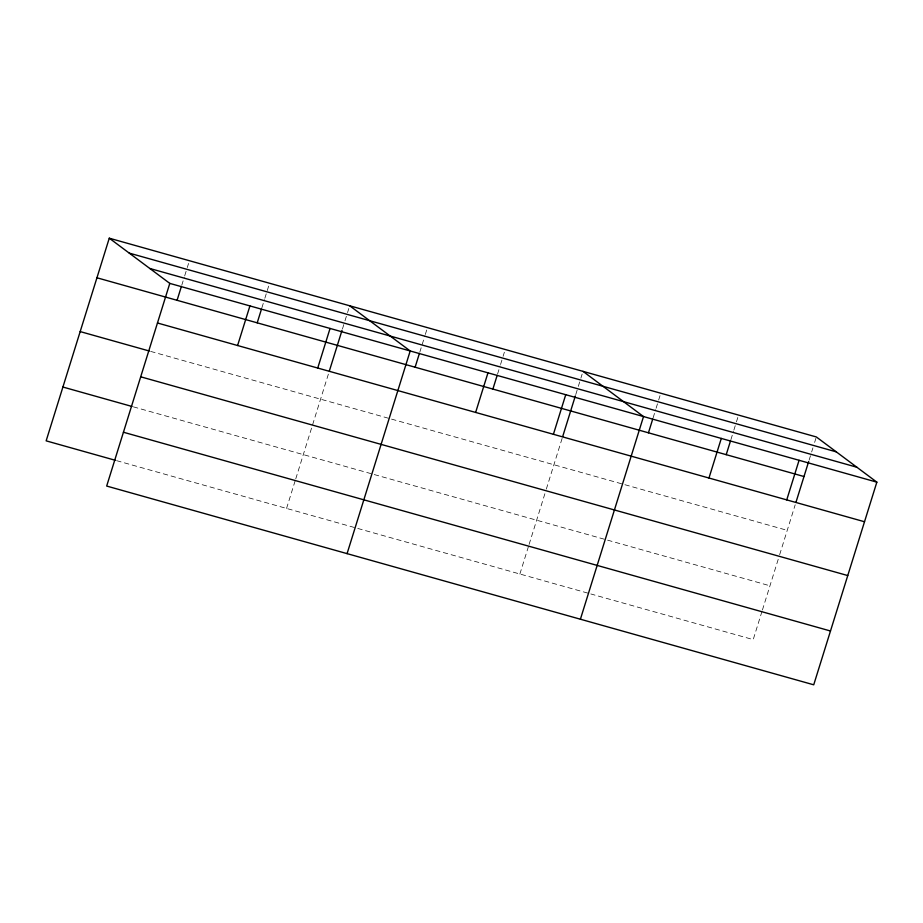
<?xml version="1.0" encoding="UTF-8"?>
<svg xmlns="http://www.w3.org/2000/svg" width="923" height="923" viewBox="0 0 923 923"><rect width="100%" height="100%" fill="white"/><g stroke="black" fill="none" stroke-linecap="round" stroke-linejoin="round"><path stroke-width="0.69" stroke-dasharray="4.62 3.46" d="M181.75 285.288L184.3 277.096M184.727 275.735L186.85 268.905M187.277 267.543L188.557 263.447M261.878 307.809L264.44 299.617M264.855 298.256L269.112 284.607M286.545 508.423L295.348 480.168M295.764 478.829L328.957 372.269M342.445 328.969L344.567 322.15M344.994 320.777L347.117 313.958M347.544 312.585L348.825 308.49M419.792 352.205L424.892 335.822M425.318 334.449L427.026 328.992M497.566 374.069L500.116 365.877M500.543 364.504L502.677 357.686M503.093 356.313L504.373 352.217M519.88 574.014L528.683 545.758M529.098 544.42L545.908 490.448M546.324 489.098L562.292 437.848M575.767 394.559L577.902 387.741M578.317 386.368L580.452 379.549M580.879 378.176L582.148 374.08M653.126 417.796L655.676 409.604M656.103 408.231L658.226 401.413M658.653 400.04L660.349 394.583M730.901 439.66L733.45 431.468M733.877 430.095L736 423.276M736.427 421.903L738.123 416.446M762.006 611.349L753.203 639.604L590.835 593.962M762.421 610.011L779.231 556.038M779.658 554.688L795.199 504.789M809.102 460.15L811.225 453.331M811.652 451.958L812.932 447.863M814.628 442.405L815.909 438.31M150.645 351.398L390.164 418.73M391.537 419.111L787.238 530.344M133.374 406.847L372.904 474.168M374.265 474.56L606.226 539.759M607.588 540.151L769.967 585.793M116.61 460.658L589.462 593.57"/><path stroke-width="1.38" d="M109.272 238.192L169.797 283.396L106.676 486.052L813.728 684.808L876.85 482.152L816.324 436.948L109.272 238.192L46.15 440.848L115.225 460.265M177.078 300.31L181.323 286.649M237.592 345.514L249.925 305.928M257.205 322.831L261.463 309.182M317.731 368.046L330.053 328.45M329.373 370.919L342.018 330.342M347.071 553.638L410.193 350.971L349.667 305.767M415.119 367.216L419.365 353.567M475.633 412.431L487.967 372.834M492.894 389.079L497.139 375.43M553.408 434.295L565.741 394.698M562.707 436.51L575.341 395.932M580.405 619.218L643.516 416.561L583.001 371.358M648.442 432.806L652.699 419.157M708.968 478.022L721.301 438.425M726.216 454.67L730.474 441.021M786.742 499.885L799.076 460.289M796.03 502.1L808.675 461.523M129.243 253.11L836.296 451.866M149.826 268.478L856.879 467.234M169.797 283.396L876.85 482.152M96.938 277.777L804.002 476.533M157.464 322.992L864.516 521.749M80.174 331.588L149.261 351.005M140.7 376.803L847.752 575.56M62.914 387.037L131.989 406.455M123.428 432.241L830.492 630.997"/></g></svg>
